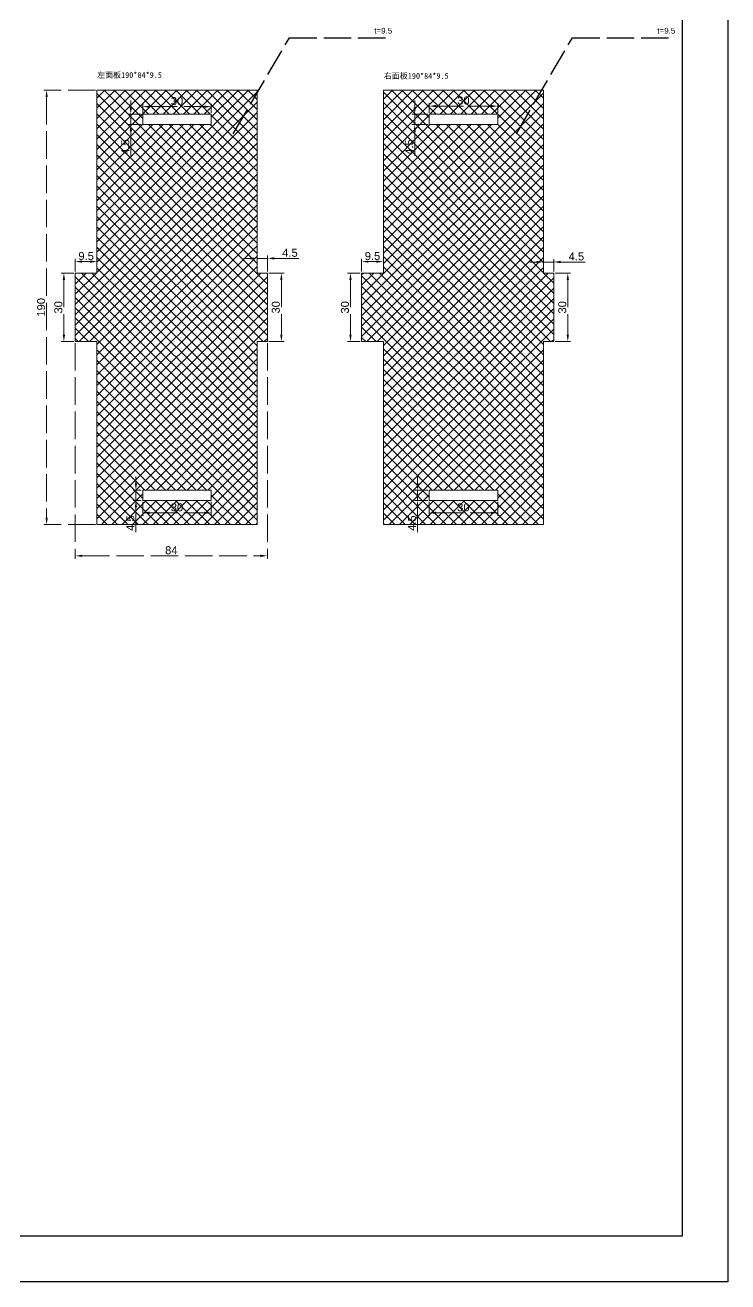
# Model space of a CAD drawing. Header units: millimetres. Extents: x 1977 to 3166, y 1318 to 2159.
# Drawn here: x 2859 to 3166, y 1318 to 1867 of the extents above; entities that cross this region are included whole.
import ezdxf

# ---------------------------------------------------------------- set-up
doc = ezdxf.new("R2010")
doc.units = ezdxf.units.MM
doc.linetypes.add('ACAD_ISO02W100', pattern=[15, 12, -3])
doc.layers.add('工作层', color=7, linetype='Continuous')
doc.layers.add('标注层', color=50, linetype='ACAD_ISO02W100')
doc.styles.get("Standard").update_dxf_attribs({"font": 'arial.ttf'})
doc.dimstyles.new('ISO-25', dxfattribs={"dimtxt": 3.5, "dimasz": 3, "dimexe": 1.25, "dimexo": 0.625, "dimtad": 1, "dimdec": 8, "dimdsep": 46, "dimtxsty": 'Standard', "dimcen": 2, "dimclrt": 256, "dimadec": 0, "dimazin": 0, "dimtfac": 1, "dimtdec": 8, "dimtmove": 0, "dimatfit": 3, "dimfxl": 1, "dimtfillclr": 7, "dimlwd": 9, "dimlwe": 9, "dimarcsym": 0})

# ---------------------------------------------------------------- blocks, each defined once
blk = doc.blocks.new('*D84')
at = {"layer": '标注层', "color": 0, "lineweight": 9, "transparency": 16777216}
for p, q in [((2889.99, 1838.9), (2867.36, 1838.9)), ((2868.61, 1835.9), (2868.61, 1651.9)), ((2889.99, 1648.9), (2867.36, 1648.9))]:
    blk.add_line(p, q, dxfattribs=at)
at = {"layer": '标注层', "color": 0, "transparency": 16777216}
for points in [[(2868.11, 1835.9), (2869.11, 1835.9), (2868.61, 1838.9)], [(2868.11, 1651.9), (2869.11, 1651.9), (2868.61, 1648.9)]]:
    blk.add_solid(points, dxfattribs=at)
at = {"layer": '标注层', "transparency": 16777216, "insert": (2866.2, 1743.9), "char_height": 3.5, "attachment_point": 5, "rotation": 90}
blk.add_mtext('190', dxfattribs=at)
blk = doc.blocks.new('*D95')
at = {"layer": '标注层', "color": 0, "lineweight": 9, "transparency": 16777216}
for p, q in [((2880.49, 1758.9), (2874.9, 1758.9)), ((2876.15, 1755.9), (2876.15, 1731.9)), ((2880.49, 1728.9), (2874.9, 1728.9))]:
    blk.add_line(p, q, dxfattribs=at)
at = {"layer": '标注层', "color": 0, "transparency": 16777216}
for points in [[(2875.65, 1755.9), (2876.65, 1755.9), (2876.15, 1758.9)], [(2875.65, 1731.9), (2876.65, 1731.9), (2876.15, 1728.9)]]:
    blk.add_solid(points, dxfattribs=at)
at = {"layer": '标注层', "transparency": 16777216, "insert": (2873.74, 1743.9), "char_height": 3.5, "attachment_point": 5, "rotation": 90}
blk.add_mtext('30', dxfattribs=at)
blk = doc.blocks.new('*D96')
at = {"layer": '标注层', "color": 0, "lineweight": 9, "transparency": 16777216}
for p, q in [((2881.12, 1759.53), (2881.12, 1765.15)), ((2890.62, 1759.53), (2890.62, 1765.15)), ((2884.12, 1763.9), (2887.62, 1763.9))]:
    blk.add_line(p, q, dxfattribs=at)
at = {"layer": '标注层', "color": 0, "transparency": 16777216}
for points in [[(2884.12, 1764.4), (2884.12, 1763.4), (2881.12, 1763.9)], [(2887.62, 1764.4), (2887.62, 1763.4), (2890.62, 1763.9)]]:
    blk.add_solid(points, dxfattribs=at)
at = {"layer": '标注层', "transparency": 16777216, "insert": (2885.87, 1766.31), "char_height": 3.5, "attachment_point": 5}
blk.add_mtext('9.5', dxfattribs=at)
blk = doc.blocks.new('*D97')
at = {"layer": '标注层', "color": 0, "lineweight": 9, "transparency": 16777216}
for p, q in [((2957.62, 1765.31), (2954.62, 1765.31)), ((2960.62, 1759.53), (2960.62, 1766.56)), ((2960.62, 1765.31), (2965.12, 1765.31)), ((2965.12, 1759.53), (2965.12, 1766.56)), ((2968.12, 1765.31), (2978.9, 1765.31))]:
    blk.add_line(p, q, dxfattribs=at)
at = {"layer": '标注层', "color": 0, "transparency": 16777216}
for points in [[(2957.62, 1765.81), (2957.62, 1764.81), (2960.62, 1765.31)], [(2968.12, 1765.81), (2968.12, 1764.81), (2965.12, 1765.31)]]:
    blk.add_solid(points, dxfattribs=at)
at = {"layer": '标注层', "transparency": 16777216, "insert": (2975.01, 1767.72), "char_height": 3.5, "attachment_point": 5}
blk.add_mtext('4.5', dxfattribs=at)
blk = doc.blocks.new('*D98')
at = {"layer": '标注层', "color": 0, "lineweight": 9, "transparency": 16777216}
for p, q in [((2965.74, 1758.9), (2972.5, 1758.9)), ((2971.25, 1755.9), (2971.25, 1731.9)), ((2965.74, 1728.9), (2972.5, 1728.9))]:
    blk.add_line(p, q, dxfattribs=at)
at = {"layer": '标注层', "color": 0, "transparency": 16777216}
for points in [[(2970.75, 1755.9), (2971.75, 1755.9), (2971.25, 1758.9)], [(2970.75, 1731.9), (2971.75, 1731.9), (2971.25, 1728.9)]]:
    blk.add_solid(points, dxfattribs=at)
at = {"layer": '标注层', "transparency": 16777216, "insert": (2968.83, 1743.9), "char_height": 3.5, "attachment_point": 5, "rotation": 90}
blk.add_mtext('30', dxfattribs=at)
blk = doc.blocks.new('*D99')
at = {"layer": '标注层', "color": 0, "lineweight": 9, "transparency": 16777216}
for p, q in [((2910.62, 1829.03), (2910.62, 1832.92)), ((2913.62, 1831.67), (2937.62, 1831.67)), ((2940.62, 1829.03), (2940.62, 1832.92))]:
    blk.add_line(p, q, dxfattribs=at)
at = {"layer": '标注层', "color": 0, "transparency": 16777216}
for points in [[(2913.62, 1832.17), (2913.62, 1831.17), (2910.62, 1831.67)], [(2937.62, 1832.17), (2937.62, 1831.17), (2940.62, 1831.67)]]:
    blk.add_solid(points, dxfattribs=at)
at = {"layer": '标注层', "transparency": 16777216, "insert": (2925.62, 1834.08), "char_height": 3.5, "attachment_point": 5}
blk.add_mtext('30', dxfattribs=at)
blk = doc.blocks.new('*D100')
at = {"layer": '标注层', "color": 0, "lineweight": 9, "transparency": 16777216}
for p, q in [((2905.42, 1831.4), (2905.42, 1834.4)), ((2909.99, 1828.4), (2904.17, 1828.4)), ((2905.42, 1828.4), (2905.42, 1823.9)), ((2909.99, 1823.9), (2904.17, 1823.9)), ((2905.42, 1820.9), (2905.42, 1810.11))]:
    blk.add_line(p, q, dxfattribs=at)
at = {"layer": '标注层', "color": 0, "transparency": 16777216}
for points in [[(2904.92, 1831.4), (2905.92, 1831.4), (2905.42, 1828.4)], [(2904.92, 1820.9), (2905.92, 1820.9), (2905.42, 1823.9)]]:
    blk.add_solid(points, dxfattribs=at)
at = {"layer": '标注层', "transparency": 16777216, "insert": (2903.02, 1814.01), "char_height": 3.5, "attachment_point": 5, "rotation": 90}
blk.add_mtext('4.5', dxfattribs=at)
blk = doc.blocks.new('*D101')
at = {"layer": '标注层', "color": 0, "lineweight": 9, "transparency": 16777216}
for p, q in [((2910.62, 1658.78), (2910.62, 1652.75)), ((2940.62, 1658.78), (2940.62, 1652.75)), ((2913.62, 1654), (2937.62, 1654))]:
    blk.add_line(p, q, dxfattribs=at)
at = {"layer": '标注层', "color": 0, "transparency": 16777216}
for points in [[(2913.62, 1654.5), (2913.62, 1653.5), (2910.62, 1654)], [(2937.62, 1654.5), (2937.62, 1653.5), (2940.62, 1654)]]:
    blk.add_solid(points, dxfattribs=at)
at = {"layer": '标注层', "transparency": 16777216, "insert": (2925.62, 1656.41), "char_height": 3.5, "attachment_point": 5}
blk.add_mtext('30', dxfattribs=at)
blk = doc.blocks.new('*D102')
at = {"layer": '标注层', "color": 0, "lineweight": 9, "transparency": 16777216}
for p, q in [((2907.64, 1666.9), (2907.64, 1669.9)), ((2909.99, 1663.9), (2906.39, 1663.9)), ((2907.64, 1663.9), (2907.64, 1659.4)), ((2909.99, 1659.4), (2906.39, 1659.4)), ((2907.64, 1656.4), (2907.64, 1645.61))]:
    blk.add_line(p, q, dxfattribs=at)
at = {"layer": '标注层', "color": 0, "transparency": 16777216}
for points in [[(2907.14, 1666.9), (2908.14, 1666.9), (2907.64, 1663.9)], [(2907.14, 1656.4), (2908.14, 1656.4), (2907.64, 1659.4)]]:
    blk.add_solid(points, dxfattribs=at)
at = {"layer": '标注层', "transparency": 16777216, "insert": (2905.24, 1649.51), "char_height": 3.5, "attachment_point": 5, "rotation": 90}
blk.add_mtext('4.5', dxfattribs=at)
blk = doc.blocks.new('*D103')
at = {"layer": '标注层', "color": 0, "lineweight": 9, "transparency": 16777216}
for p, q in [((2881.12, 1728.28), (2881.12, 1633.95)), ((2965.12, 1728.28), (2965.12, 1633.95)), ((2884.12, 1635.2), (2962.12, 1635.2))]:
    blk.add_line(p, q, dxfattribs=at)
at = {"layer": '标注层', "color": 0, "transparency": 16777216}
for points in [[(2884.12, 1635.7), (2884.12, 1634.7), (2881.12, 1635.2)], [(2962.12, 1635.7), (2962.12, 1634.7), (2965.12, 1635.2)]]:
    blk.add_solid(points, dxfattribs=at)
at = {"layer": '标注层', "transparency": 16777216, "insert": (2923.12, 1637.62), "char_height": 3.5, "attachment_point": 5}
blk.add_mtext('84', dxfattribs=at)
blk = doc.blocks.new('*D104')
at = {"layer": '标注层', "color": 0, "lineweight": 9, "transparency": 16777216}
for p, q in [((3005.73, 1758.9), (3000.22, 1758.9)), ((3001.47, 1755.9), (3001.47, 1731.9)), ((3005.73, 1728.9), (3000.22, 1728.9))]:
    blk.add_line(p, q, dxfattribs=at)
at = {"layer": '标注层', "color": 0, "transparency": 16777216}
for points in [[(3000.97, 1755.9), (3001.97, 1755.9), (3001.47, 1758.9)], [(3000.97, 1731.9), (3001.97, 1731.9), (3001.47, 1728.9)]]:
    blk.add_solid(points, dxfattribs=at)
at = {"layer": '标注层', "transparency": 16777216, "insert": (2999.06, 1743.9), "char_height": 3.5, "attachment_point": 5, "rotation": 90}
blk.add_mtext('30', dxfattribs=at)
blk = doc.blocks.new('*D105')
at = {"layer": '标注层', "color": 0, "lineweight": 9, "transparency": 16777216}
for p, q in [((3006.35, 1759.53), (3006.35, 1765.15)), ((3015.85, 1759.53), (3015.85, 1765.15)), ((3009.35, 1763.9), (3012.85, 1763.9))]:
    blk.add_line(p, q, dxfattribs=at)
at = {"layer": '标注层', "color": 0, "transparency": 16777216}
for points in [[(3009.35, 1764.4), (3009.35, 1763.4), (3006.35, 1763.9)], [(3012.85, 1764.4), (3012.85, 1763.4), (3015.85, 1763.9)]]:
    blk.add_solid(points, dxfattribs=at)
at = {"layer": '标注层', "transparency": 16777216, "insert": (3011.1, 1766.31), "char_height": 3.5, "attachment_point": 5}
blk.add_mtext('9.5', dxfattribs=at)
blk = doc.blocks.new('*D106')
at = {"layer": '标注层', "color": 0, "lineweight": 9, "transparency": 16777216}
for p, q in [((3090.98, 1758.9), (3097.76, 1758.9)), ((3096.51, 1755.9), (3096.51, 1731.9)), ((3090.98, 1728.9), (3097.76, 1728.9))]:
    blk.add_line(p, q, dxfattribs=at)
at = {"layer": '标注层', "color": 0, "transparency": 16777216}
for points in [[(3096.01, 1755.9), (3097.01, 1755.9), (3096.51, 1758.9)], [(3096.01, 1731.9), (3097.01, 1731.9), (3096.51, 1728.9)]]:
    blk.add_solid(points, dxfattribs=at)
at = {"layer": '标注层', "transparency": 16777216, "insert": (3094.1, 1743.9), "char_height": 3.5, "attachment_point": 5, "rotation": 90}
blk.add_mtext('30', dxfattribs=at)
blk = doc.blocks.new('*D107')
at = {"layer": '标注层', "color": 0, "lineweight": 9, "transparency": 16777216}
for p, q in [((3085.85, 1759.53), (3085.85, 1764.97)), ((3090.35, 1759.53), (3090.35, 1764.97)), ((3082.85, 1763.72), (3079.85, 1763.72)), ((3085.85, 1763.72), (3090.35, 1763.72)), ((3093.35, 1763.72), (3104.14, 1763.72))]:
    blk.add_line(p, q, dxfattribs=at)
at = {"layer": '标注层', "color": 0, "transparency": 16777216}
for points in [[(3082.85, 1764.22), (3082.85, 1763.22), (3085.85, 1763.72)], [(3093.35, 1764.22), (3093.35, 1763.22), (3090.35, 1763.72)]]:
    blk.add_solid(points, dxfattribs=at)
at = {"layer": '标注层', "transparency": 16777216, "insert": (3100.25, 1766.13), "char_height": 3.5, "attachment_point": 5}
blk.add_mtext('4.5', dxfattribs=at)
blk = doc.blocks.new('*D108')
at = {"layer": '标注层', "color": 0, "lineweight": 9, "transparency": 16777216}
for p, q in [((3035.85, 1658.78), (3035.85, 1652.75)), ((3065.85, 1658.78), (3065.85, 1652.75)), ((3038.85, 1654), (3062.85, 1654))]:
    blk.add_line(p, q, dxfattribs=at)
at = {"layer": '标注层', "color": 0, "transparency": 16777216}
for points in [[(3038.85, 1654.5), (3038.85, 1653.5), (3035.85, 1654)], [(3062.85, 1654.5), (3062.85, 1653.5), (3065.85, 1654)]]:
    blk.add_solid(points, dxfattribs=at)
at = {"layer": '标注层', "transparency": 16777216, "insert": (3050.85, 1656.41), "char_height": 3.5, "attachment_point": 5}
blk.add_mtext('30', dxfattribs=at)
blk = doc.blocks.new('*D109')
at = {"layer": '标注层', "color": 0, "lineweight": 9, "transparency": 16777216}
for p, q in [((3030.79, 1666.9), (3030.79, 1669.9)), ((3035.23, 1663.9), (3029.54, 1663.9)), ((3030.79, 1663.9), (3030.79, 1659.4)), ((3035.23, 1659.4), (3029.54, 1659.4)), ((3030.79, 1656.4), (3030.79, 1645.61))]:
    blk.add_line(p, q, dxfattribs=at)
at = {"layer": '标注层', "color": 0, "transparency": 16777216}
for points in [[(3030.29, 1666.9), (3031.29, 1666.9), (3030.79, 1663.9)], [(3030.29, 1656.4), (3031.29, 1656.4), (3030.79, 1659.4)]]:
    blk.add_solid(points, dxfattribs=at)
at = {"layer": '标注层', "transparency": 16777216, "insert": (3028.39, 1649.51), "char_height": 3.5, "attachment_point": 5, "rotation": 90}
blk.add_mtext('4.5', dxfattribs=at)
blk = doc.blocks.new('*D110')
at = {"layer": '标注层', "color": 0, "lineweight": 9, "transparency": 16777216}
for p, q in [((3035.85, 1829.03), (3035.85, 1833.17)), ((3038.85, 1831.92), (3062.85, 1831.92)), ((3065.85, 1829.03), (3065.85, 1833.17))]:
    blk.add_line(p, q, dxfattribs=at)
at = {"layer": '标注层', "color": 0, "transparency": 16777216}
for points in [[(3038.85, 1832.42), (3038.85, 1831.42), (3035.85, 1831.92)], [(3062.85, 1832.42), (3062.85, 1831.42), (3065.85, 1831.92)]]:
    blk.add_solid(points, dxfattribs=at)
at = {"layer": '标注层', "transparency": 16777216, "insert": (3050.85, 1834.33), "char_height": 3.5, "attachment_point": 5}
blk.add_mtext('30', dxfattribs=at)
blk = doc.blocks.new('*D111')
at = {"layer": '标注层', "color": 0, "lineweight": 9, "transparency": 16777216}
for p, q in [((3029.58, 1831.4), (3029.58, 1834.4)), ((3035.23, 1828.4), (3028.33, 1828.4)), ((3029.58, 1828.4), (3029.58, 1823.9)), ((3035.23, 1823.9), (3028.33, 1823.9)), ((3029.58, 1820.9), (3029.58, 1810.11))]:
    blk.add_line(p, q, dxfattribs=at)
at = {"layer": '标注层', "color": 0, "transparency": 16777216}
for points in [[(3029.08, 1831.4), (3030.08, 1831.4), (3029.58, 1828.4)], [(3029.08, 1820.9), (3030.08, 1820.9), (3029.58, 1823.9)]]:
    blk.add_solid(points, dxfattribs=at)
at = {"layer": '标注层', "transparency": 16777216, "insert": (3027.18, 1814.01), "char_height": 3.5, "attachment_point": 5, "rotation": 90}
blk.add_mtext('4.5', dxfattribs=at)

msp = doc.modelspace()

# ---------------------------------------------------------------- hatches: boundary and pattern name
at = {"layer": '工作层', "lineweight": 9}
h = msp.add_hatch(dxfattribs=at)
h.set_pattern_fill('ANSI37', color=256)
h.paths.add_polyline_path([(2960.61533043, 1763.90178766), (2960.61533043, 1837.90178766), (2960.61533043, 1838.90178766), (2890.61533043, 1838.90178766), (2890.61533043, 1837.90178766), (2890.61533043, 1763.90178766), (2890.61533043, 1758.90178766), (2881.11533043, 1758.90178766), (2881.11533043, 1728.90178766), (2890.61533043, 1728.90178766), (2890.61533043, 1723.90178766), (2890.61533043, 1649.90178766), (2890.61533043, 1648.90178766), (2960.61533043, 1648.90178766), (2960.61533043, 1649.90178766), (2960.61533043, 1723.90178766), (2960.61533043, 1728.90178766), (2965.11533043, 1728.90178766), (2965.11533043, 1758.90178766), (2960.61533043, 1758.90178766)])
h.paths.add_polyline_path([(2910.61533043, 1823.90178766), (2910.61533043, 1828.40178766), (2940.61533043, 1828.40178766), (2940.61533043, 1823.90178766)], flags=16)
h.paths.add_polyline_path([(2940.61533043, 1663.90178766), (2940.61533043, 1659.40178766), (2910.61533043, 1659.40178766), (2910.61533043, 1663.90178766)], flags=16)
h.paths.add_polyline_path([(2922.03535089, 1830.44638818), (2929.22395935, 1830.44638818), (2929.22395935, 1837.65887113), (2922.03535089, 1837.65887113)], flags=24)
h.paths.add_polyline_path([(2906.64649437, 1809.80049161), (2906.64649437, 1818.34755846), (2899.43401142, 1818.34755846), (2899.43401142, 1809.80049161)], flags=24)
h.paths.add_polyline_path([(2922.03535089, 1652.77333795), (2929.22395935, 1652.77333795), (2929.22395935, 1659.9858209), (2922.03535089, 1659.9858209)], flags=24)
h.paths.add_polyline_path([(2908.86912022, 1645.30049161), (2908.86912022, 1653.84755846), (2901.65663728, 1653.84755846), (2901.65663728, 1645.30049161)], flags=9)
h = msp.add_hatch(dxfattribs=at)
h.set_pattern_fill('ANSI37', color=256)
h.paths.add_polyline_path([(3015.85072576, 1728.90178766), (3015.85072576, 1723.90178766), (3015.85072576, 1649.90178766), (3015.85072576, 1648.90178766), (3085.85072576, 1648.90178766), (3085.85072576, 1649.90178766), (3085.85072576, 1723.90178766), (3085.85072576, 1728.90178766), (3090.35072576, 1728.90178766), (3090.35072576, 1758.90178766), (3085.85072576, 1758.90178766), (3085.85072576, 1763.90178766), (3085.85072576, 1837.90178766), (3085.85072576, 1838.90178766), (3015.85072576, 1838.90178766), (3015.85072576, 1837.90178766), (3015.85072576, 1763.90178766), (3015.85072576, 1758.90178766), (3006.35072576, 1758.90178766), (3006.35072576, 1728.90178766)])
h.paths.add_polyline_path([(3065.85072576, 1663.90178766), (3065.85072576, 1659.40178766), (3035.85072576, 1659.40178766), (3035.85072576, 1663.90178766)], flags=16)
h.paths.add_polyline_path([(3035.85072576, 1823.90178766), (3035.85072576, 1828.40178766), (3065.85072576, 1828.40178766), (3065.85072576, 1823.90178766)], flags=16)
h.paths.add_polyline_path([(3047.27074622, 1652.77333795), (3054.45935468, 1652.77333795), (3054.45935468, 1659.9858209), (3047.27074622, 1659.9858209)], flags=24)
h.paths.add_polyline_path([(3032.01937348, 1645.30049161), (3032.01937348, 1653.84755846), (3024.80689053, 1653.84755846), (3024.80689053, 1645.30049161)], flags=9)
h.paths.add_polyline_path([(3047.27074622, 1830.69102613), (3054.45935468, 1830.69102613), (3054.45935468, 1837.90350907), (3047.27074622, 1837.90350907)], flags=24)
h.paths.add_polyline_path([(3030.8083823, 1809.80049161), (3030.8083823, 1818.34755846), (3023.59589935, 1818.34755846), (3023.59589935, 1809.80049161)], flags=24)

# ---------------------------------------------------------------- linework, layer by layer
at = {"layer": '工作层', "color": 7, "linetype": 'ByBlock'}
for p, q in [((3166.49941336, 2158.62756648), (3166.49941336, 1317.62756648)), ((3146.49941336, 2138.62756648), (3146.49941336, 1337.62756648)), ((3146.49941336, 1337.62756648), (1997.49941336, 1337.62756648)), ((3166.49941336, 1317.62756648), (1977.49941336, 1317.62756648))]:
    msp.add_line(p, q, dxfattribs=at)
at = {"layer": '工作层', "color": 0, "linetype": 'Continuous', "lineweight": 0}
for p, q in [((2890.61533043, 1838.90178766), (2890.61533043, 1837.90178766)), ((2960.61533043, 1838.90178766), (2890.61533043, 1838.90178766)), ((2890.61533043, 1763.90178766), (2890.61533043, 1837.90178766)), ((2960.61533043, 1837.90178766), (2960.61533043, 1838.90178766)), ((2960.61533043, 1837.90178766), (2960.61533043, 1763.90178766)), ((3015.85072576, 1838.90178766), (3015.85072576, 1837.90178766)), ((3085.85072576, 1838.90178766), (3015.85072576, 1838.90178766)), ((3015.85072576, 1763.90178766), (3015.85072576, 1837.90178766)), ((3085.85072576, 1837.90178766), (3085.85072576, 1838.90178766)), ((3085.85072576, 1837.90178766), (3085.85072576, 1763.90178766)), ((2940.61533043, 1823.90178766), (2910.61533043, 1823.90178766)), ((3065.85072576, 1823.90178766), (3035.85072576, 1823.90178766)), ((2890.61533043, 1649.90178766), (2890.61533043, 1723.90178766)), ((2960.61533043, 1723.90178766), (2960.61533043, 1649.90178766)), ((3015.85072576, 1649.90178766), (3015.85072576, 1723.90178766)), ((3085.85072576, 1723.90178766), (3085.85072576, 1649.90178766)), ((2910.61533043, 1663.90178766), (2940.61533043, 1663.90178766)), ((3035.85072576, 1663.90178766), (3065.85072576, 1663.90178766)), ((2890.61533043, 1649.90178766), (2890.61533043, 1648.90178766)), ((2960.61533043, 1648.90178766), (2960.61533043, 1649.90178766)), ((3015.85072576, 1649.90178766), (3015.85072576, 1648.90178766)), ((3085.85072576, 1648.90178766), (3085.85072576, 1649.90178766)), ((2890.61533043, 1648.90178766), (2960.61533043, 1648.90178766)), ((3015.85072576, 1648.90178766), (3085.85072576, 1648.90178766))]:
    msp.add_line(p, q, dxfattribs=at)
at = {"layer": '工作层', "lineweight": 0}
for p, q in [((2910.61533043, 1828.40178766), (2940.61533043, 1828.40178766)), ((2910.61533043, 1823.90178766), (2910.61533043, 1828.40178766)), ((2940.61533043, 1823.90178766), (2940.61533043, 1828.40178766)), ((3035.85072576, 1828.40178766), (3065.85072576, 1828.40178766)), ((3035.85072576, 1823.90178766), (3035.85072576, 1828.40178766)), ((3065.85072576, 1823.90178766), (3065.85072576, 1828.40178766)), ((2890.61533043, 1763.90178766), (2890.61533043, 1758.90178766)), ((2960.61533043, 1763.90178766), (2960.61533043, 1758.90178766)), ((3015.85072576, 1763.90178766), (3015.85072576, 1758.90178766)), ((3085.85072576, 1763.90178766), (3085.85072576, 1758.90178766)), ((2881.11533043, 1758.90178766), (2881.11533043, 1728.90178766)), ((2881.11533043, 1758.90178766), (2890.61533043, 1758.90178766)), ((2960.61533043, 1758.90178766), (2965.11533043, 1758.90178766)), ((2965.11533043, 1758.90178766), (2965.11533043, 1728.90178766)), ((3006.35072576, 1758.90178766), (3006.35072576, 1728.90178766)), ((3015.85072576, 1758.90178766), (3006.35072576, 1758.90178766)), ((3085.85072576, 1758.90178766), (3090.35072576, 1758.90178766)), ((3090.35072576, 1758.90178766), (3090.35072576, 1728.90178766)), ((2881.11533043, 1728.90178766), (2890.61533043, 1728.90178766)), ((2890.61533043, 1723.90178766), (2890.61533043, 1728.90178766)), ((2960.61533043, 1723.90178766), (2960.61533043, 1728.90178766)), ((2960.61533043, 1728.90178766), (2965.11533043, 1728.90178766)), ((3006.35072576, 1728.90178766), (3015.85072576, 1728.90178766)), ((3015.85072576, 1723.90178766), (3015.85072576, 1728.90178766)), ((3085.85072576, 1723.90178766), (3085.85072576, 1728.90178766)), ((3085.85072576, 1728.90178766), (3090.35072576, 1728.90178766)), ((2910.61533043, 1659.40178766), (2910.61533043, 1663.90178766)), ((2940.61533043, 1659.40178766), (2940.61533043, 1663.90178766)), ((3035.85072576, 1659.40178766), (3035.85072576, 1663.90178766)), ((3065.85072576, 1659.40178766), (3065.85072576, 1663.90178766)), ((2910.61533043, 1659.40178766), (2940.61533043, 1659.40178766)), ((3035.85072576, 1659.40178766), (3065.85072576, 1659.40178766))]:
    msp.add_line(p, q, dxfattribs=at)
at = {"layer": '标注层'}
for p, q in [((2950.23759138, 1819.76701986), (2974.76036802, 1861.84281701)), ((2974.76036802, 1861.84281701), (3017.3282099, 1861.84281701)), ((3074.02148849, 1819.76701986), (3098.54426514, 1861.84281701)), ((3098.54426514, 1861.84281701), (3141.11210702, 1861.84281701))]:
    msp.add_line(p, q, dxfattribs=at)

# ---------------------------------------------------------------- texts
at = {"layer": '标注层', "char_height": 2.5, "attachment_point": 1}
for s, width, insert in [('t=9.5', 6.3731291152, (3011.87014382, 1866.14499605)), ('t=9.5', 6.3731291152, (3135.65404094, 1866.14499605)), ('\\pi-2.5,l2.5;{\\fSimSun|b0|i0|c134|p2;\\C1;左面板190*84*9.5}', 35.7776639124, (2890.65848844, 1846.75094415)), ('\\pi-2.5,l2.5;{\\fSimSun|b0|i0|c134|p2;\\C1;右面板190*84*9.5}', 35.7776639124, (3016.03769497, 1846.36335714))]:
    msp.add_mtext_dynamic_manual_height_columns(s, width=width, gutter_width=12.5, heights=[0], dxfattribs=dict(at, insert=insert))

# ---------------------------------------------------------------- dimensions: what is measured, and where the dimension line sits
at = {"layer": '标注层'}
for p1, p2, distance, picture, middle in [((2890.6153304286, 1838.9017876558), (2890.6153304286, 1648.9017876558), -22.0079845131, '*D84', (2866.1953404585, 1743.9017876558)), ((2910.6153304286, 1828.4017876558), (2940.6153304286, 1828.4017876558), 3.2686796559, '*D99', (2925.6153304286, 1834.0836664932)), ((3035.8507257566, 1828.4017876558), (3065.8507257566, 1828.4017876558), 3.5133175964, '*D110', (3050.8507257566, 1834.3283044336)), ((2910.61533043, 1828.40178766), (2910.61533043, 1823.90178766), -5.19530264, '*D100', (2903.01518468, 1814.00717647)), ((3035.85072576, 1828.40178766), (3035.85072576, 1823.90178766), -6.26881003, '*D111', (3027.17707261, 1814.00717647)), ((2881.1153304286, 1758.9017876558), (2890.6153304286, 1758.9017876558), 5, '*D96', (2885.8653304286, 1766.3137931128)), ((2960.61533043, 1758.90178766), (2965.11533043, 1758.90178766), 6.41165319, '*D97', (2975.00994162, 1767.71828395)), ((3006.3507257566, 1758.9017876558), (3015.8507257566, 1758.9017876558), 5, '*D105', (3011.1007257566, 1766.3137931128)), ((3085.85072576, 1758.90178766), (3090.35072576, 1758.90178766), 4.82301499, '*D107', (3100.24533694, 1766.12964575)), ((2881.1153304286, 1758.9017876558), (2881.1153304286, 1728.9017876558), -4.9623813404, '*D95', (2873.7397499068, 1743.9017876558)), ((2965.1153304286, 1758.9017876558), (2965.1153304286, 1728.9017876558), 6.1297374982, '*D98', (2968.8318687454, 1743.9017876558)), ((3006.3507257566, 1758.9017876558), (3006.3507257566, 1728.9017876558), -4.8793066669, '*D104', (2999.0582199083, 1743.9017876558)), ((3090.3507257566, 1758.9017876558), (3090.3507257566, 1728.9017876558), 6.162758811, '*D106', (3094.1002853862, 1743.9017876558)), ((2881.1153304286, 1728.9017876558), (2965.1153304286, 1728.9017876558), -93.6974580118, '*D103', (2923.1153304286, 1637.6163351011)), ((2910.61533043, 1663.90178766), (2910.61533043, 1659.40178766), -2.97267678, '*D102', (2905.23781054, 1649.50717647)), ((3035.85072576, 1663.90178766), (3035.85072576, 1659.40178766), -5.05781885, '*D109', (3028.38806379, 1649.50717647)), ((2910.6153304286, 1659.4017876558), (2940.6153304286, 1659.4017876558), -5.4043705794, '*D101', (2925.6153304286, 1656.4106162579)), ((3035.8507257566, 1659.4017876558), (3065.8507257566, 1659.4017876558), -5.4043705794, '*D108', (3050.8507257566, 1656.4106162579))]:
    dim = msp.add_aligned_dim(p1=p1, p2=p2, distance=distance, dimstyle='ISO-25', dxfattribs=at)
    dim.commit()
    dim.dimension.update_dxf_attribs({"geometry": picture, "text_midpoint": middle})

doc.saveas('drawing.dxf')
